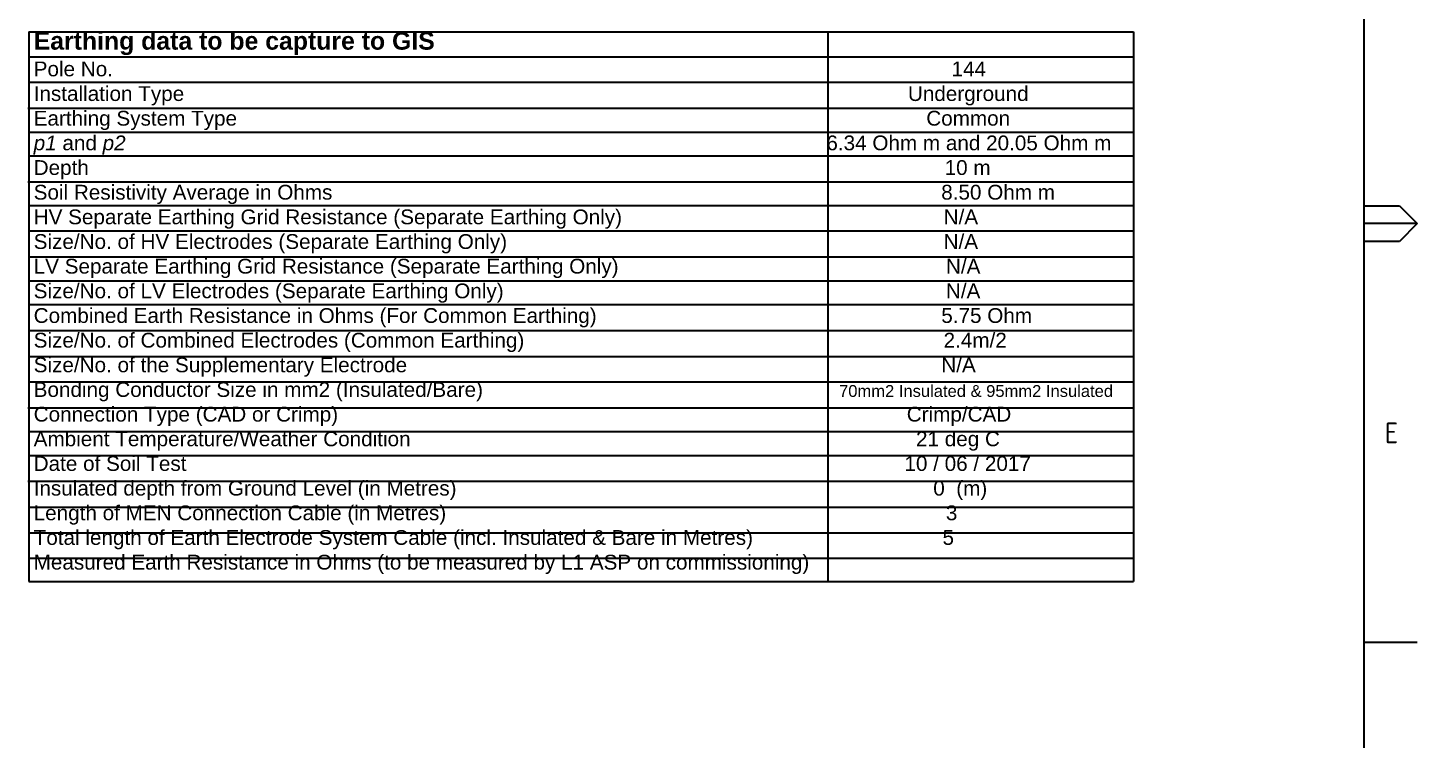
# Paper-space layout 'PAGE 2' of a CAD drawing. Header units: metres. Extents: x -188 to 85036, y -3 to 50921.
# Drawn here: x 578.1 to 812.8, y 203 to 323.3 of the extents above; entities that cross this region are included whole.
import ezdxf
from ezdxf.enums import TextEntityAlignment as Align

# ---------------------------------------------------------------- set-up
doc = ezdxf.new("R2010")
doc.units = ezdxf.units.M
doc.layers.add('_User Miscellaneous1', color=7, linetype='Continuous')
doc.layers.add('Notes', color=7, linetype='Continuous')
doc.styles.add('iecISOCP', font='isocp.shx')
doc.styles.get("Standard").update_dxf_attribs({"font": 'arial.ttf'})

# ---------------------------------------------------------------- blocks, each defined once
blk = doc.blocks.new('A1_FRAME_TITLE')
at = {"layer": '_User Miscellaneous1', "linetype": 'Continuous'}
for p, q in [((824.37, 5.97), (824.37, 574.39)), ((824.37, 293.18), (830.35, 293.18)), ((830.35, 293.18), (833.35, 290.18)), ((833.35, 290.18), (824.35, 290.18)), ((833.35, 290.18), (830.35, 287.18)), ((830.35, 287.18), (824.37, 287.18)), ((824.35, 219.43), (833.35, 219.43))]:
    blk.add_line(p, q, dxfattribs=at)
at = {"layer": '_User Miscellaneous1', "style": 'iecISOCP'}
blk.add_text('E', height=3.5, dxfattribs=at).set_placement((827.87, 253.06))
at = {"layer": '_User Miscellaneous1', "style": 'iecISOCP', "flags": 8}
blk.add_attdef('VERSION_NO', text='', height=2.5, rotation=90, dxfattribs=at).set_placement((302.04, 43.81), align=Align.MIDDLE_CENTER)
at = {"layer": '_User Miscellaneous1', "style": 'iecISOCP'}
for tag, p in [('CAP_NO', (513.19, 43.46)), ('IE_NUM', (513.05, 37.81)), ('REF_No_1', (335.24, 32.31)), ('REF_1', (362.52, 32.31)), ('GEN_WO', (441.71, 31.76)), ('HV_SWITCH', (513.46, 32.16)), ('REF_No_2', (335.24, 26.31)), ('REF_2', (362.52, 26.31)), ('OH_WO', (441.71, 25.81)), ('UBD_REF', (513.05, 25.83)), ('REF_No_3', (335.24, 20.31)), ('REF_3', (362.52, 20.31)), ('UG_WO', (441.71, 20.05)), ('GIS_MAP_No', (513.05, 20.04)), ('REF_No_4', (335.24, 14.31)), ('REF_4', (362.52, 14.31)), ('HV_OP_DIAG', (513.33, 14.2)), ('SUB_WO', (441.71, 13.81)), ('LGA', (512.95, 7.78)), ('ExportID', (9.08, 2.39))]:
    blk.add_attdef(tag, p, '', height=2.5, dxfattribs=at)
at = {"layer": '_User Miscellaneous1'}
blk.add_attdef('DRAFT_NUM', (29.9, 23.29), '', height=2.5, rotation=90, dxfattribs=at)
at = {"layer": '_User Miscellaneous1', "style": 'iecISOCP'}
for tag, height, p in [('T1', 3.5, (684.37, 39.47)), ('T2', 3.5, (684.37, 34.35)), ('scale', 2.5, (567.76, 33.27)), ('T3', 3.5, (684.37, 28.92)), ('DRAWN', 2.5, (567.76, 24.93)), ('T4', 3.5, (684.37, 23.66)), ('T5', 3.5, (684.37, 18.23)), ('REV', 5, (820.05, 17.1)), ('DATE', 2.5, (567.76, 16.88)), ('T6', 3.5, (684.37, 12.97)), ('CHD', 2.5, (567.76, 8.37)), ('DESIGN', 2.5, (605.62, 9.15))]:
    blk.add_attdef(tag, text='', height=height, dxfattribs=at).set_placement(p, align=Align.CENTER)
blk.add_attdef('NUM', text='', height=7, dxfattribs=at).set_placement((792.37, 20.12), align=Align.MIDDLE_CENTER)
for tag, p in [('NS', (790.71, 8.12)), ('SHTS', (805.41, 8.12))]:
    blk.add_attdef(tag, text='', height=2.5, dxfattribs=at).set_placement(p, align=Align.MIDDLE)
at = {"layer": 'Notes', "style": 'iecISOCP', "flags": 1}
for tag, p in [('ProjectType', (14.17, -26.8)), ('ProjectNumber', (23.56, -26.82)), ('DrawingNumber', (35.51, -26.8)), ('ExportDate', (60.28, -26.79)), ('ExportUserName', (69.15, -26.8)), ('DesignerCompanyName', (81.48, -26.79)), ('ExportAreaOfInterest', (97.1, -26.81)), ('GIS_SUCCESS', (112, -26.78)), ('CAD_SUCCESS', (121.79, -26.78)), ('ExportCategories', (140.08, -26.8)), ('ProjectDescription', (47.56, -26.83)), ('DEPOTCODE', (132.11, -26.88)), ('Comments', (154.38, -26.88))]:
    blk.add_attdef(tag, p, '', height=1, dxfattribs=at)

psp = doc.layouts.new('PAGE 2')

# ---------------------------------------------------------------- linework, layer by layer
at = {"layer": '_User Miscellaneous1'}
for p, q in [((578.26, 322.57), (578.26, 229.68)), ((578.26, 322.57), (764.87, 322.57)), ((713.28, 229.66), (713.28, 322.57)), ((764.87, 322.57), (764.87, 229.68)), ((578.26, 318.36), (764.87, 318.36)), ((578.24, 314.06), (764.83, 314.06)), ((578.11, 309.67), (764.95, 309.67)), ((578.28, 305.65), (764.77, 305.65)), ((578.28, 301.62), (764.79, 301.62)), ((578.11, 297.24), (765, 297.24)), ((578.38, 293.24), (764.82, 293.24)), ((578.37, 288.94), (764.97, 288.94)), ((578.23, 284.55), (764.97, 284.55)), ((578.41, 280.53), (764.81, 280.53)), ((578.41, 276.5), (764.81, 276.5)), ((578.23, 272.12), (764.63, 272.12)), ((578.29, 267.74), (764.89, 267.74)), ((578.27, 263.44), (764.89, 263.44)), ((578.14, 259.06), (764.89, 259.06)), ((578.31, 255.03), (764.76, 255.03)), ((578.31, 251), (764.76, 251)), ((578.14, 246.63), (764.95, 246.63)), ((578.26, 242.25), (764.95, 242.25)), ((578.26, 237.93), (765.06, 237.93)), ((578.26, 233.67), (764.95, 233.67)), ((578.26, 229.68), (764.87, 229.68))]:
    psp.add_line(p, q, dxfattribs=at)

# ---------------------------------------------------------------- block references
psp.add_blockref('A1_FRAME_TITLE', (-20.55, 0), dxfattribs=at)

# ---------------------------------------------------------------- texts
at = {"layer": '_User Miscellaneous1', "insert": (579.1, 322.57), "char_height": 2.5, "width": 198.5324, "attachment_point": 1}
psp.add_mtext('{\\fArial|b1|i0|c0|p34;\\H1.2x;Earthing data to be capture to GIS\\H0.83333x;\\P}Pole No.                                                                                                                                                  144                                                                                          \\PInstallation Type                                                                                                                              Underground\\PEarthing System Type                                                                                                                        Common\\P{\\fArial|b0|i1|c0|p34;p1 }and {\\fArial|b0|i1|c0|p34;p2                                                                                                                          }6.34 Ohm m and 20.05 Ohm m\\PDepth                                                                                                                                                     10 m                                                                                                  \\PSoil Resistivity Average in Ohms                                                                                                          8.50 Ohm m\\PHV Separate Earthing Grid Resistance (Separate Earthing Only)                                                        N/A\\PSize/No. of HV Electrodes (Separate Earthing Only)                                                                            N/A\\PLV Separate Earthing Grid Resistance (Separate Earthing Only)                                                         N/A\\PSize/No. of LV Electrodes (Separate Earthing Only)                                                                             N/A\\PCombined Earth Resistance in Ohms (For Common Earthing)                                                            5.75 Ohm                           Size/No. of Combined Electrodes (Common Earthing)                                                                         2.4m/2\\PSize/No. of the Supplementary Electrode                                                                                             N/A\\PBonding Conductor Size in mm2 (Insulated/Bare)                                                              {\\H0.8x;70mm2 Insulated & 95mm2 Insulated\\P}Connection Type (CAD or Crimp)                                                                                                   Crimp/CAD\\PAmbient Temperature/Weather Condition                                                                                        21 deg C\\PDate of Soil Test                                                                                                                             10 / 06 / 2017                  Insulated depth from Ground Level (in Metres)                                                                                   0  (m)\\PLength of MEN Connection Cable (in Metres)                                                                                       3\\PTotal length of Earth Electrode System Cable (incl. Insulated & Bare in Metres)                                 5                                \\PMeasured Earth Resistance in Ohms (to be measured by L1 ASP on commissioning)                     ', dxfattribs=at)

doc.saveas('drawing.dxf')
